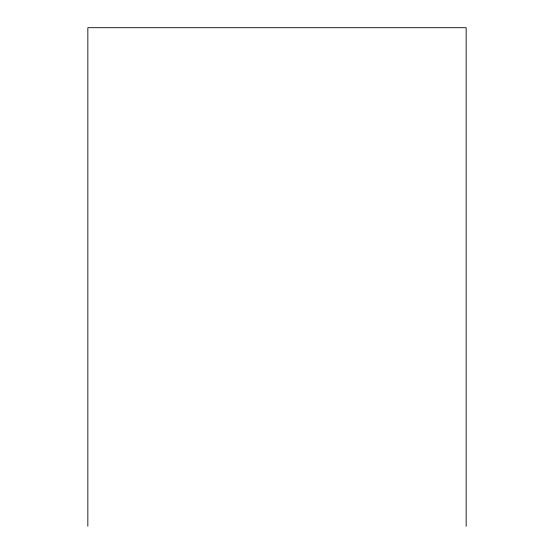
<?xml version="1.0" encoding="UTF-8"?>
<svg xmlns="http://www.w3.org/2000/svg" width="554" height="554" viewBox="0 0 554 554"><rect width="100%" height="100%" fill="white"/><g stroke="black" fill="none" stroke-linecap="round" stroke-linejoin="round"><path stroke-width="0.83" d="M466.156 526.3L466.156 27.7L87.844 27.7L87.844 526.3"/></g></svg>
